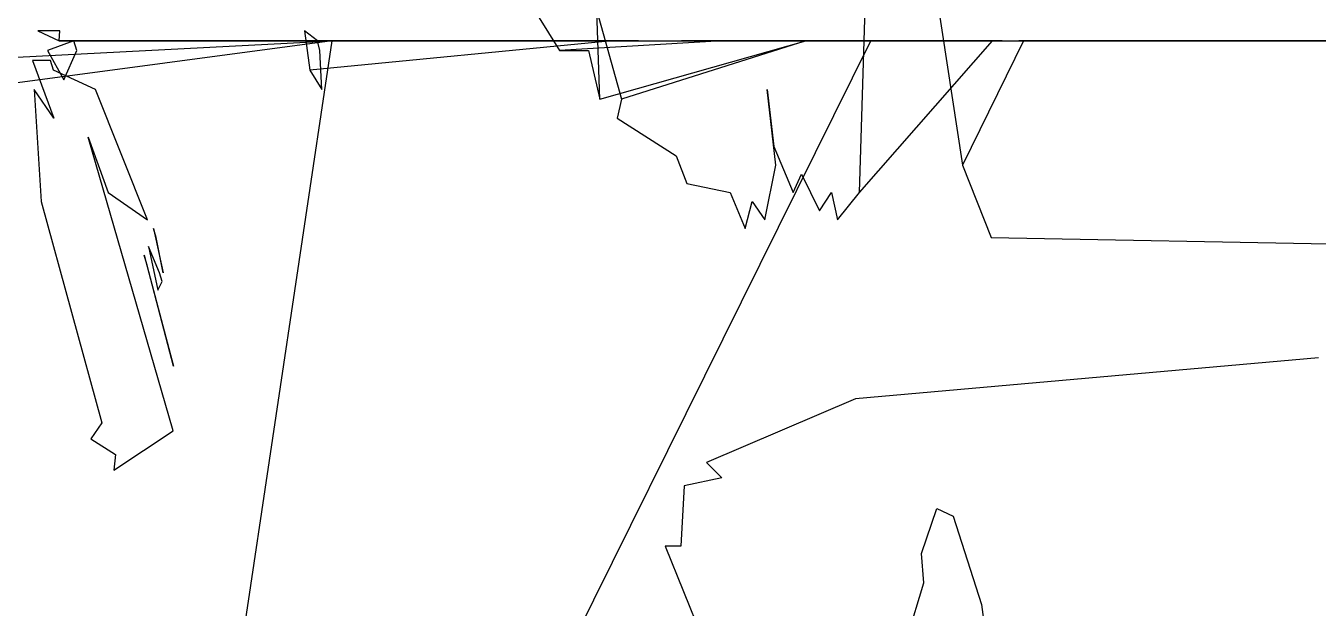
# Model space of a CAD drawing. Extents: x -57254 to 92099, y -1185 to 310651.
# Drawn here: x -1415 to 4553, y 3381 to 6069 of the extents above; entities that cross this region are included whole.
import ezdxf

# ---------------------------------------------------------------- set-up
doc = ezdxf.new("R2010")
doc.units = 0

msp = doc.modelspace()

# ---------------------------------------------------------------- linework, layer by layer
for p, q in [((490.9187, 6861.7528), (1049.7025, 5954.4883)), ((2434.979, 5299.1288), (2483.5126, 6861.7528)), ((2730.1035, 6613.9863), (2910.8348, 5426.2375)), ((1236.472, 5730.4319), (1221.987, 6137.969)), ((1221.987, 6137.969), (1335.7604, 5730.4319)), ((-1257.3932, 6045.7494), (-1358.4969, 6045.7494)), ((-1358.4969, 6045.7494), (-1260.5042, 6000)), ((-1260.5042, 6000), (-1257.3932, 6045.7494)), ((-67.2269, 6000), (-128.4017, 6045.7494)), ((-128.4017, 6045.7494), (-102.3931, 5864.1708)), ((0, 6000, 975.3277), (-3969.3611, 5469.0352)), ((-2603.8522, 5864.1708), (0, 6000, 566.8571)), ((-1193.2773, 6000), (-1313.8882, 5954.4883)), ((-1193.2773, 6000), (-1313.8882, 5954.4883)), ((486.1878, 6000, 8.3361), (-1260.5042, 6000)), ((-1260.5042, 6000), (552.4862, 6000, 8.3361)), ((-1179.7838, 5954.4883), (-1193.2773, 6000)), ((-1179.7838, 5954.4883), (-1193.2773, 6000)), ((-1075.0855, -1185.4587), (2487.0833, 6000, 3172.4444)), ((-1075.0855, -1185.4587), (0, 6000, 3200)), ((1292.8177, 6000, 8.3361), (-102.3931, 5864.1708)), ((-56.6591, 5954.4883), (-67.2269, 6000)), ((-67.2269, 6000), (1292.8177, 6000, 8.3361)), ((-56.6591, 5954.4883), (-67.2269, 6000)), ((0, 6000, 3200), (0, 6000, 3200)), ((0, 6000, 3200), (0, 6000, 3200)), ((0, 6000, 3200), (0, 6000, 3200)), ((0, 6000, 3200), (0, 6000, 3200)), ((0, 6000, 3200), (0, 6000, 3200)), ((0, 6000, 3200), (0, 6000, 3200)), ((0, 6000, 3200), (0, 6000, 3200)), ((0, 6000, 3200), (0, 6000, 3200)), ((0, 6000, 3200), (0, 6000, 3200)), ((0, 6000, 3200), (8000, 6000, 3200)), ((0, 6000, 3200), (0, 6000, 3200)), ((0, 6000, 2792.605), (0, 6000, 2775.9328)), ((0, 6000, 2775.9328), (0, 6000, 2275.7647)), ((0, 6000, 2275.7647), (0, 6000, 2267.4286)), ((0, 6000, 2267.4286), (0, 6000, 2334.1176)), ((0, 6000, 2334.1176), (0, 6000, 2050.6891)), ((0, 6000, 2050.6891), (0, 6000, 1308.7731)), ((0, 6000, 1308.7731), (0, 6000, 1225.4118)), ((0, 6000, 1225.4118), (0, 6000, 975.3277)), ((0, 6000, 566.8571), (0, 6000, 600.2017)), ((0, 6000, 600.2017), (0, 6000, 616.8739)), ((0, 6000, 616.8739), (0, 6000, 925.3109)), ((0, 6000, 925.3109), (0, 6000, 975.3277)), ((0, 6000, 975.3277), (0, 6000, 1192.0672)), ((0, 6000, 1192.0672), (0, 6000, 1242.084)), ((0, 6000, 1242.084), (0, 6000, 1508.8403)), ((0, 6000, 1508.8403), (0, 6000, 1858.958)), ((0, 6000, 1858.958), (0, 6000, 2042.3529)), ((0, 6000, 2042.3529), (0, 6000, 2325.7815)), ((0, 6000, 2325.7815), (0, 6000, 2509.1765)), ((0, 6000, 2509.1765), (0, 6000, 2642.5546)), ((0, 6000, 2642.5546), (0, 6000, 2700.9076)), ((0, 6000, 2700.9076), (0, 6000, 2709.2437)), ((0, 6000, 2709.2437), (0, 6000, 2742.5882)), ((0, 6000, 2742.5882), (0, 6000, 2725.916)), ((0, 6000, 2725.916), (0, 6000, 2784.2689)), ((0, 6000, 2784.2689), (0, 6000, 2792.605)), ((0, 6000, 616.8739), (0, 6000, 616.8739)), ((0, 6000, 616.8739), (0, 6000, 583.5294)), ((0, 6000, 583.5294), (0, 6000, 608.5378)), ((0, 6000, 608.5378), (0, 6000, 616.8739)), ((0, 6000, 591.8655), (0, 6000, 550.1849)), ((0, 6000, 550.1849), (0, 6000, 583.5294)), ((0, 6000, 583.5294), (0, 6000, 591.8655)), ((220.9945, 6000, 983.6639), (187.8453, 6000, 16.6723)), ((187.8453, 6000, 16.6723), (651.9337, 6000, 33.3445)), ((265.1934, 6000, 992), (220.9945, 6000, 983.6639)), ((265.1934, 6000, 2000.6723), (232.0442, 6000, 1083.6975)), ((232.0442, 6000, 1083.6975), (773.4807, 6000, 992)), ((276.2431, 6000, 2084.0336), (265.1934, 6000, 2000.6723)), ((276.2431, 6000, 992), (265.1934, 6000, 992)), ((309.3923, 6000, 2109.042), (276.2431, 6000, 2084.0336)), ((696.1326, 6000, 925.3109), (276.2431, 6000, 992)), ((353.5912, 6000, 2100.7059), (309.3923, 6000, 2109.042)), ((364.6409, 6000, 2092.3697), (353.5912, 6000, 2100.7059)), ((441.989, 6000, 2042.3529), (364.6409, 6000, 2092.3697)), ((585.6354, 6000, 2009.0084), (441.989, 6000, 2042.3529)), ((552.4862, 6000, 8.3361), (486.1878, 6000, 8.3361)), ((762.4309, 6000, 1858.958), (585.6354, 6000, 2009.0084)), ((651.9337, 6000, 33.3445), (696.1326, 6000, 50.0168)), ((696.1326, 6000, 50.0168), (729.2818, 6000, 550.1849)), ((784.5304, 6000, 883.6303), (696.1326, 6000, 925.3109)), ((729.2818, 6000, 550.1849), (707.1823, 6000, 583.5294)), ((707.1823, 6000, 583.5294), (784.5304, 6000, 883.6303)), ((839.779, 6000, 2934.3193), (762.4309, 6000, 2842.6218)), ((762.4309, 6000, 2842.6218), (961.326, 6000, 2759.2605)), ((806.6298, 6000, 1167.0588), (762.4309, 6000, 1858.958)), ((773.4807, 6000, 992), (806.6298, 6000, 1167.0588)), ((950.2762, 6000, 2950.9916), (839.779, 6000, 2934.3193)), ((961.326, 6000, 2950.9916), (950.2762, 6000, 2950.9916)), ((961.326, 6000, 2759.2605), (1138.1215, 6000, 2809.2773)), ((1149.1713, 6000, 2834.2857), (961.326, 6000, 2950.9916)), ((1801.105, 6000, 150.0504), (1049.7025, 5954.4883)), ((1104.9724, 6000, 800.2689), (1093.9227, 6000, 75.0252)), ((1093.9227, 6000, 75.0252), (1248.6188, 6000, 83.3613)), ((1116.0221, 6000, 841.9496), (1104.9724, 6000, 800.2689)), ((1127.0718, 6000, 1592.2017), (1116.0221, 6000, 925.3109)), ((1116.0221, 6000, 925.3109), (1337.0166, 6000, 883.6303)), ((1149.1713, 6000, 841.9496), (1116.0221, 6000, 841.9496)), ((1138.1215, 6000, 1667.2269), (1127.0718, 6000, 1592.2017)), ((1138.1215, 6000, 2809.2773), (1149.1713, 6000, 2834.2857)), ((1204.4199, 6000, 1675.563), (1138.1215, 6000, 1667.2269)), ((1160.221, 6000, 841.9496), (1149.1713, 6000, 841.9496)), ((1337.0166, 6000, 791.9328), (1160.221, 6000, 841.9496)), ((1303.8674, 6000, 1608.8739), (1204.4199, 6000, 1667.2269)), ((1204.4199, 6000, 1667.2269), (1204.4199, 6000, 1675.563)), ((1281.768, 6000, 475.1597), (1204.4199, 6000, 475.1597)), ((1204.4199, 6000, 475.1597), (1248.6188, 6000, 483.4958)), ((1236.472, 5730.4319), (2187.8453, 6000, 25.0084)), ((1248.6188, 6000, 83.3613), (1281.768, 6000, 100.0336)), ((1370.1657, 6000, 525.1765), (1248.6188, 6000, 550.1849)), ((1248.6188, 6000, 550.1849), (1325.9669, 6000, 683.563)), ((1248.6188, 6000, 491.8319), (1281.768, 6000, 475.1597)), ((1248.6188, 6000, 483.4958), (1248.6188, 6000, 491.8319)), ((1281.768, 6000, 100.0336), (1259.6685, 6000, 125.042)), ((1259.6685, 6000, 125.042), (1292.8177, 6000, 100.0336)), ((1292.8177, 6000, 100.0336), (1303.8674, 6000, 133.3782)), ((1403.3149, 6000, 1367.1261), (1303.8674, 6000, 1608.8739)), ((1303.8674, 6000, 133.3782), (1314.9171, 6000, 100.0336)), ((1325.9669, 6000, 683.563), (1303.8674, 6000, 775.2605)), ((1303.8674, 6000, 775.2605), (1337.0166, 6000, 791.9328)), ((1314.9171, 6000, 100.0336), (1359.116, 6000, 141.7143)), ((2187.8453, 6000, 25.0084), (1335.7604, 5730.4319)), ((1337.0166, 6000, 883.6303), (1392.2652, 6000, 900.3025)), ((1359.116, 6000, 141.7143), (1370.1657, 6000, 525.1765)), ((1392.2652, 6000, 900.3025), (1370.1657, 6000, 908.6387)), ((1370.1657, 6000, 908.6387), (1414.3646, 6000, 1133.7143)), ((1414.3646, 6000, 1133.7143), (1403.3149, 6000, 1367.1261)), ((1690.6077, 6000, 2300.7731), (1613.2597, 6000, 2217.4118)), ((1613.2597, 6000, 2217.4118), (1734.8066, 6000, 2159.0588)), ((1779.0055, 6000, 2309.1092), (1690.6077, 6000, 2300.7731)), ((1734.8066, 6000, 2159.0588), (1900.5525, 6000, 2200.7395)), ((1745.8564, 6000, 466.8235), (1734.8066, 6000, 341.7815)), ((1734.8066, 6000, 341.7815), (1745.8564, 6000, 216.7395)), ((1756.9061, 6000, 1267.0924), (1745.8564, 6000, 950.3193)), ((1745.8564, 6000, 950.3193), (1756.9061, 6000, 891.9664)), ((1801.105, 6000, 550.1849), (1745.8564, 6000, 466.8235)), ((1745.8564, 6000, 216.7395), (1801.105, 6000, 150.0504)), ((1867.4033, 6000, 1408.8067), (1756.9061, 6000, 1267.0924)), ((1756.9061, 6000, 891.9664), (1801.105, 6000, 883.6303)), ((1801.105, 6000, 883.6303), (1767.9558, 6000, 866.958)), ((1767.9558, 6000, 866.958), (2397.7901, 6000, 841.9496)), ((1790.0552, 6000, 2300.7731), (1779.0055, 6000, 2309.1092)), ((1911.6022, 6000, 2217.4118), (1790.0552, 6000, 2300.7731)), ((1823.2044, 6000, 775.2605), (1801.105, 6000, 550.1849)), ((2453.0387, 6000, 808.605), (1823.2044, 6000, 775.2605)), ((2055.2486, 6000, 1533.8487), (1867.4033, 6000, 1408.8067)), ((1900.5525, 6000, 2200.7395), (1911.6022, 6000, 2217.4118)), ((2232.0442, 6000, 1567.1933), (2055.2486, 6000, 1533.8487)), ((2209.9448, 6000, 1908.9748), (2132.5967, 6000, 1850.6218)), ((2132.5967, 6000, 1850.6218), (2276.2431, 6000, 1775.5966)), ((2254.1436, 6000, 1908.9748), (2209.9448, 6000, 1908.9748)), ((2309.3923, 6000, 1633.8824), (2232.0442, 6000, 1567.1933)), ((2265.1934, 6000, 1908.9748), (2254.1436, 6000, 1908.9748)), ((2364.6409, 6000, 1842.2857), (2265.1934, 6000, 1908.9748)), ((2320.442, 6000, 3200), (2276.2431, 6000, 3200)), ((2276.2431, 6000, 3200), (2331.4917, 6000, 3200)), ((2276.2431, 6000, 1775.5966), (2364.6409, 6000, 1842.2857)), ((2530.3867, 6000, 1683.8992), (2309.3923, 6000, 1633.8824)), ((2331.4917, 6000, 3200), (2320.442, 6000, 3200)), ((2331.4917, 6000, 3200), (2331.4917, 6000, 3200)), ((2486.1878, 6000, 3200), (2342.5414, 6000, 3200)), ((2342.5414, 6000, 3200), (2397.7901, 6000, 3200)), ((2397.7901, 6000, 3200), (2364.6409, 6000, 3200)), ((2364.6409, 6000, 3200), (2408.8398, 6000, 3200)), ((2408.8398, 6000, 3200), (2386.7403, 6000, 3200)), ((2386.7403, 6000, 3200), (2430.9392, 6000, 3200)), ((2397.7901, 6000, 841.9496), (3082.8729, 6000, 866.958)), ((2430.9392, 6000, 3200), (2419.8895, 6000, 3200)), ((2419.8895, 6000, 3200), (2508.2873, 6000, 3200)), ((2426.2174, 6000, 2345.7778), (2419.9845, 6000, 2180.4444)), ((2419.9845, 6000, 2180.4444), (2519.113, 6000, 2263.1111)), ((2488.2104, 6000, 2621.3333), (2426.2174, 6000, 2345.7778)), ((2434.979, 5299.1288), (3049.7238, 6000, 150.0504)), ((2508.2873, 6000, 3200), (2441.989, 6000, 3200)), ((2441.989, 6000, 3200), (2486.1878, 6000, 3200)), ((2486.1878, 6000, 3200), (2453.0387, 6000, 3200)), ((2453.0387, 6000, 3200), (2475.1381, 6000, 3200)), ((2994.4751, 6000, 800.2689), (2453.0387, 6000, 808.605)), ((2464.0884, 6000, 3200), (2464.0884, 6000, 3200)), ((2464.0884, 6000, 3200), (2475.1381, 6000, 3200)), ((2475.1381, 6000, 3200), (2464.0884, 6000, 3200)), ((2475.1381, 6000, 3200), (2574.5856, 6000, 3200)), ((2574.5856, 6000, 3200), (2486.1878, 6000, 3200)), ((2487.0833, 6000, 3172.4444), (2500, 6000, 3200)), ((2568.0371, 6000, 2869.3333), (2488.2104, 6000, 2621.3333)), ((2585.6354, 6000, 3200), (2497.2376, 6000, 3200)), ((2497.2376, 6000, 3200), (2585.6354, 6000, 3200)), ((2500, 6000, 3200), (2705.0781, 6000, 3200)), ((2519.113, 6000, 2263.1111), (2638.9648, 6000, 2538.6667)), ((2618.7845, 6000, 1675.563), (2530.3867, 6000, 1683.8992)), ((2705.0781, 6000, 3200), (2568.0371, 6000, 2869.3333)), ((2618.7845, 6000, 3200), (2574.5856, 6000, 3200)), ((2574.5856, 6000, 3200), (2574.5856, 6000, 3200)), ((2574.5856, 6000, 3200), (2640.884, 6000, 3200)), ((2585.6354, 6000, 3200), (2585.6354, 6000, 3200)), ((2651.9337, 6000, 3200), (2618.7845, 6000, 3200)), ((2629.8343, 6000, 1675.563), (2618.7845, 6000, 1675.563)), ((2696.1326, 6000, 1642.2185), (2629.8343, 6000, 1675.563)), ((2638.9648, 6000, 2538.6667), (2739.2896, 6000, 2841.7778)), ((2640.884, 6000, 3200), (2839.779, 6000, 3200)), ((2773.4807, 6000, 3200), (2651.9337, 6000, 3200)), ((2718.232, 6000, 1667.2269), (2696.1326, 6000, 1642.2185)), ((2872.9282, 6000, 1658.8908), (2718.232, 6000, 1667.2269)), ((2739.2896, 6000, 2841.7778), (2836.9141, 6000, 3200)), ((2850.8287, 6000, 3200), (2773.4807, 6000, 3200)), ((2773.4807, 6000, 3200), (2906.0773, 6000, 3200)), ((2784.5304, 6000, 3200), (2773.4807, 6000, 3200)), ((2839.779, 6000, 3200), (2784.5304, 6000, 3200)), ((2836.9141, 6000, 3200), (5086.9141, 6000, 3200)), ((2839.779, 6000, 3200), (2850.8287, 6000, 3200)), ((2850.8287, 6000, 3200), (2839.779, 6000, 3200)), ((2961.326, 6000, 3200), (2850.8287, 6000, 3200)), ((2972.3757, 6000, 1617.2101), (2850.8287, 6000, 1642.2185)), ((2850.8287, 6000, 1642.2185), (2872.9282, 6000, 1658.8908)), ((2917.1271, 6000, 3200), (2861.8785, 6000, 3200)), ((2861.8785, 6000, 3200), (2906.0773, 6000, 3200)), ((2906.0773, 6000, 3200), (2928.1768, 6000, 3200)), ((2983.4254, 6000, 3200), (2906.0773, 6000, 3200)), ((2906.0773, 6000, 3200), (2994.4751, 6000, 3200)), ((2906.0773, 6000, 3200), (2917.1271, 6000, 3200)), ((3193.3702, 6000, 108.3697), (2910.8348, 5426.2375)), ((2928.1768, 6000, 3200), (3027.6243, 6000, 3200)), ((2983.4254, 6000, 3200), (2950.2762, 6000, 3200)), ((2950.2762, 6000, 3200), (2961.326, 6000, 3200)), ((3082.8729, 6000, 1342.1176), (2972.3757, 6000, 1617.2101)), ((3049.7238, 6000, 3200), (2983.4254, 6000, 3200)), ((2994.4751, 6000, 3200), (2983.4254, 6000, 3200)), ((3005.5249, 6000, 800.2689), (2994.4751, 6000, 800.2689)), ((3093.9227, 6000, 775.2605), (3005.5249, 6000, 800.2689)), ((3027.6243, 6000, 3200), (3027.6243, 6000, 3200)), ((3027.6243, 6000, 3200), (3060.7735, 6000, 3200)), ((3060.7735, 6000, 3200), (3027.6243, 6000, 3200)), ((3027.6243, 6000, 3200), (3027.6243, 6000, 3200)), ((3027.6243, 6000, 3200), (3071.8232, 6000, 3200)), ((3071.8232, 6000, 3200), (3049.7238, 6000, 3200)), ((3049.7238, 6000, 150.0504), (3082.8729, 6000, 366.7899)), ((3082.8729, 6000, 866.958), (3082.8729, 6000, 1342.1176)), ((3082.8729, 6000, 366.7899), (3093.9227, 6000, 775.2605)), ((3359.116, 6000, 816.9412), (3171.2707, 6000, 783.5966)), ((3171.2707, 6000, 783.5966), (3193.3702, 6000, 108.3697)), ((3292.8177, 6000, 1675.563), (3182.3204, 6000, 1425.479)), ((3182.3204, 6000, 1425.479), (3182.3204, 6000, 866.958)), ((3182.3204, 6000, 866.958), (4917.1271, 6000, 858.6218)), ((3267.0898, 6000, 1133.3333), (3243.8672, 6000, 1105.7778)), ((3243.8672, 6000, 1105.7778), (3264.2928, 6000, 1078.2222)), ((3264.2928, 6000, 1078.2222), (3275.721, 6000, 1160.8889)), ((3275.721, 6000, 1160.8889), (3267.0898, 6000, 1133.3333)), ((3834.2541, 6000, 1700.5714), (3292.8177, 6000, 1675.563)), ((4541.4365, 6000, 816.9412), (3359.116, 6000, 816.9412)), ((3374.7363, 6000, 1105.7778), (3361.7187, 6000, 995.5556)), ((3361.7187, 6000, 995.5556), (3382.0972, 6000, 912.8889)), ((3392.0573, 6000, 1656.8889), (3362.4463, 6000, 1353.7778)), ((3362.4463, 6000, 1353.7778), (3374.7363, 6000, 1105.7778)), ((3385.8797, 6000, 1574.2222), (3368.3464, 6000, 1436.4444)), ((3368.3464, 6000, 1436.4444), (3386.8164, 6000, 1546.6667)), ((3382.0972, 6000, 912.8889), (3475.1709, 6000, 940.4444)), ((3386.8164, 6000, 1546.6667), (3385.8797, 6000, 1574.2222)), ((3405.0846, 6000, 1656.8889), (3392.0573, 6000, 1656.8889)), ((3408.4489, 6000, 1849.7778), (3397.0679, 6000, 1794.6667)), ((3397.0679, 6000, 1794.6667), (3434.2041, 6000, 1822.2222)), ((3434.2041, 6000, 1822.2222), (3398.3862, 6000, 1739.5556)), ((3398.3862, 6000, 1739.5556), (3405.0846, 6000, 1656.8889)), ((3421.9141, 6000, 2015.1111), (3399.152, 6000, 1904.8889)), ((3399.152, 6000, 1904.8889), (3408.4489, 6000, 1849.7778)), ((3476.7969, 6000, 2538.6667), (3421.9141, 6000, 2015.1111)), ((3488.0404, 6000, 1023.1111), (3450.7812, 6000, 995.5556)), ((3450.7812, 6000, 995.5556), (3517.6489, 6000, 1078.2222)), ((3569.0608, 6000, 1817.2773), (3458.5635, 6000, 1767.2605)), ((3458.5635, 6000, 1767.2605), (3546.9613, 6000, 1767.2605)), ((3475.1709, 6000, 940.4444), (3488.0404, 6000, 1023.1111)), ((3498.3765, 6000, 2621.3333), (3476.7969, 6000, 2538.6667)), ((3550.2458, 6000, 2814.2222), (3481.0791, 6000, 2621.3333)), ((3481.0791, 6000, 2621.3333), (3498.3765, 6000, 2621.3333)), ((3517.5765, 6000, 1023.1111), (3492.9631, 6000, 1023.1111)), ((3492.9631, 6000, 1023.1111), (3510.1562, 6000, 995.5556)), ((3510.1562, 6000, 995.5556), (3517.5765, 6000, 1023.1111)), ((3517.6489, 6000, 1078.2222), (3537.1818, 6000, 1188.4444)), ((3546.9613, 6000, 1767.2605), (3524.8619, 6000, 1742.2521)), ((3524.8619, 6000, 1742.2521), (3734.8066, 6000, 1733.916)), ((3537.1818, 6000, 1188.4444), (3580.1237, 6000, 1188.4444)), ((3573.2544, 6000, 2786.6667), (3550.2458, 6000, 2814.2222)), ((3589.4792, 6000, 2896.8889), (3556.9596, 6000, 2841.7778)), ((3556.9596, 6000, 2841.7778), (3586.25, 6000, 2869.3333)), ((3635.3591, 6000, 1800.605), (3569.0608, 6000, 1817.2773)), ((3605.4077, 6000, 2952), (3573.2544, 6000, 2786.6667)), ((3580.1237, 6000, 1188.4444), (3589.0039, 6000, 1298.6667)), ((3586.25, 6000, 2869.3333), (3589.4792, 6000, 2896.8889)), ((3589.0039, 6000, 1298.6667), (3605.1595, 6000, 1326.2222)), ((3605.1595, 6000, 1326.2222), (3595.6641, 6000, 1381.3333)), ((3595.6641, 6000, 1381.3333), (3611.2044, 6000, 1574.2222)), ((3608.7223, 6000, 2896.8889), (3605.4077, 6000, 2952)), ((3655.2026, 6000, 3007.1111), (3608.7223, 6000, 2896.8889)), ((3611.2044, 6000, 1574.2222), (3630.9961, 6000, 1601.7778)), ((3642.2721, 6000, 2152.8889), (3612.5562, 6000, 2125.3333)), ((3612.5562, 6000, 2125.3333), (3653.0477, 6000, 2235.5556)), ((3630.9961, 6000, 1601.7778), (3643.9062, 6000, 1877.3333)), ((3668.5083, 6000, 1842.2857), (3635.3591, 6000, 1800.605)), ((3643.9062, 6000, 1877.3333), (3642.2721, 6000, 2152.8889)), ((3653.0477, 6000, 2235.5556), (3672.4447, 6000, 2511.1111)), ((3658.3089, 6000, 3007.1111), (3655.2026, 6000, 3007.1111)), ((3673.8403, 6000, 3007.1111), (3658.3089, 6000, 3007.1111)), ((3672.4447, 6000, 2511.1111), (3661.7635, 6000, 2511.1111)), ((3661.7635, 6000, 2511.1111), (3684.2952, 6000, 2731.5556)), ((3684.2952, 6000, 2731.5556), (3663.8281, 6000, 2869.3333)), ((3663.8281, 6000, 2869.3333), (3673.8403, 6000, 3007.1111)), ((3933.7017, 6000, 1925.6471), (3668.5083, 6000, 1842.2857)), ((3734.8066, 6000, 1733.916), (4320.442, 6000, 1733.916)), ((3834.2541, 6000, 3200), (3767.9558, 6000, 3200)), ((3767.9558, 6000, 3200), (3966.8508, 6000, 3200)), ((3900.5525, 6000, 3200), (3834.2541, 6000, 3200)), ((4574.5856, 6000, 1692.2353), (3834.2541, 6000, 1700.5714)), ((3955.8011, 6000, 2709.2437), (3867.4033, 6000, 2609.2101)), ((3867.4033, 6000, 2609.2101), (3911.6022, 6000, 2550.8571)), ((3923.1323, 6000, 802.6667), (3884.9683, 6000, 416.8889)), ((3884.9683, 6000, 416.8889), (3982.8857, 6000, 168.8889)), ((3911.6022, 6000, 3200), (3900.5525, 6000, 3200)), ((4000, 6000, 3200), (3911.6022, 6000, 3200)), ((3911.6022, 6000, 2550.8571), (4055.2486, 6000, 2525.8487)), ((3955.2417, 6000, 968), (3923.1323, 6000, 802.6667)), ((4143.6464, 6000, 1933.9832), (3933.7017, 6000, 1925.6471)), ((4022.0994, 6000, 2225.7479), (3944.7514, 6000, 2159.0588)), ((3944.7514, 6000, 2159.0588), (4055.2486, 6000, 2084.0336)), ((3960.013, 6000, 940.4444), (3955.2417, 6000, 968)), ((4044.1989, 6000, 2709.2437), (3955.8011, 6000, 2709.2437)), ((4000, 6000, 968), (3960.013, 6000, 940.4444)), ((3966.8508, 6000, 3200), (4088.3978, 6000, 3200)), ((3982.8857, 6000, 168.8889), (4044.4271, 6000, 334.2222)), ((4069.8983, 6000, 527.1111), (4000, 6000, 968)), ((4143.6464, 6000, 3200), (4000, 6000, 3200)), ((4077.3481, 6000, 2217.4118), (4022.0994, 6000, 2225.7479)), ((4055.2486, 6000, 2700.9076), (4044.1989, 6000, 2709.2437)), ((4044.4271, 6000, 334.2222), (4069.8983, 6000, 527.1111)), ((4055.2486, 6000, 2525.8487), (4143.6464, 6000, 2584.2017)), ((4154.6961, 6000, 2609.2101), (4055.2486, 6000, 2700.9076)), ((4055.2486, 6000, 2084.0336), (4176.7956, 6000, 2150.7227)), ((4088.3978, 6000, 2225.7479), (4077.3481, 6000, 2217.4118)), ((4088.3978, 6000, 3200), (4143.6464, 6000, 3200)), ((4176.7956, 6000, 2150.7227), (4088.3978, 6000, 2225.7479)), ((4143.6464, 6000, 2584.2017), (4154.6961, 6000, 2609.2101)), ((4154.6961, 6000, 1933.9832), (4143.6464, 6000, 1933.9832)), ((4475.1381, 6000, 1842.2857), (4154.6961, 6000, 1933.9832)), ((4320.442, 6000, 1733.916), (4519.337, 6000, 1750.5882)), ((4367.1997, 6000, 2786.6667), (4353.3333, 6000, 2759.1111)), ((4353.3333, 6000, 2759.1111), (4382.5822, 6000, 2566.2222)), ((4381.8099, 6000, 2676.4444), (4367.1997, 6000, 2786.6667)), ((4382.5822, 6000, 2566.2222), (4377.1134, 6000, 2400.8889)), ((4377.1134, 6000, 2400.8889), (4392.3828, 6000, 2318.2222)), ((4392.3828, 6000, 2318.2222), (4377.4349, 6000, 2318.2222)), ((4377.4349, 6000, 2318.2222), (4428.8062, 6000, 2180.4444)), ((4400.5111, 6000, 2814.2222), (4380.8138, 6000, 2814.2222)), ((4380.8138, 6000, 2814.2222), (4381.8099, 6000, 2676.4444)), ((4428.8062, 6000, 2180.4444), (4392.7043, 6000, 2235.5556)), ((4392.7043, 6000, 2235.5556), (4400.4997, 6000, 2152.8889)), ((4417.513, 6000, 2097.7778), (4400.367, 6000, 2070.2222)), ((4400.367, 6000, 2070.2222), (4446.7969, 6000, 2042.6667)), ((4400.4997, 6000, 2152.8889), (4481.7383, 6000, 2015.1111)), ((4403.5889, 6000, 2786.6667), (4400.5111, 6000, 2814.2222)), ((4433.3333, 6000, 2759.1111), (4403.5889, 6000, 2786.6667)), ((4421.4518, 6000, 2097.7778), (4417.513, 6000, 2097.7778)), ((4446.7969, 6000, 2042.6667), (4421.4518, 6000, 2097.7778)), ((4465.6803, 6000, 2015.1111), (4424.1699, 6000, 1987.5556)), ((4424.1699, 6000, 1987.5556), (4428.0013, 6000, 1904.8889)), ((4428.0013, 6000, 1904.8889), (4470.3695, 6000, 1932.4444)), ((4506.543, 6000, 1546.6667), (4430.5046, 6000, 1601.7778)), ((4430.5046, 6000, 1601.7778), (4536.224, 6000, 1436.4444)), ((4470.3695, 6000, 1932.4444), (4430.625, 6000, 1877.3333)), ((4430.625, 6000, 1877.3333), (4438.4961, 6000, 1794.6667)), ((4436.8783, 6000, 1767.1111), (4431.722, 6000, 1684.4444)), ((4431.722, 6000, 1684.4444), (4516.2785, 6000, 1739.5556)), ((4439.7632, 6000, 2676.4444), (4433.3333, 6000, 2759.1111)), ((4470.8105, 6000, 1767.1111), (4436.8783, 6000, 1767.1111)), ((4438.4961, 6000, 1794.6667), (4470.8105, 6000, 1767.1111)), ((4473.9193, 6000, 2593.7778), (4439.7632, 6000, 2676.4444)), ((4468.9844, 6000, 1656.8889), (4449.8706, 6000, 1629.3333)), ((4449.8706, 6000, 1629.3333), (4509.5768, 6000, 1601.7778)), ((4469.6948, 6000, 2015.1111), (4465.6803, 6000, 2015.1111)), ((4473.3268, 6000, 1656.8889), (4468.9844, 6000, 1656.8889)), ((4507.181, 6000, 1932.4444), (4469.6948, 6000, 2015.1111)), ((4503.2715, 6000, 2235.5556), (4470.8594, 6000, 2318.2222)), ((4470.8594, 6000, 2318.2222), (4496.6113, 6000, 2290.6667)), ((4509.5768, 6000, 1601.7778), (4473.3268, 6000, 1656.8889)), ((4475.9684, 6000, 2400.8889), (4473.9193, 6000, 2593.7778)), ((4552.4862, 6000, 1775.5966), (4475.1381, 6000, 1842.2857)), ((4496.6113, 6000, 2290.6667), (4475.9684, 6000, 2400.8889)), ((4481.7383, 6000, 2015.1111), (4509.8397, 6000, 2015.1111)), ((4500.2279, 6000, 2097.7778), (4484.4727, 6000, 2097.7778)), ((4484.4727, 6000, 2097.7778), (4512.6782, 6000, 2125.3333)), ((4512.6782, 6000, 2125.3333), (4494.4792, 6000, 2180.4444)), ((4494.4792, 6000, 2180.4444), (4503.2715, 6000, 2235.5556)), ((4509.8397, 6000, 2015.1111), (4500.2279, 6000, 2097.7778)), ((4525.4362, 6000, 1656.8889), (4505.1147, 6000, 1684.4444)), ((4505.1147, 6000, 1684.4444), (4506.543, 6000, 1546.6667)), ((4516.2785, 6000, 1739.5556), (4507.181, 6000, 1932.4444)), ((4519.337, 6000, 1750.5882), (4552.4862, 6000, 1775.5966)), ((4536.224, 6000, 1436.4444), (4522.8247, 6000, 1519.1111)), ((4522.8247, 6000, 1519.1111), (4541.5918, 6000, 1629.3333)), ((4529.7786, 6000, 1656.8889), (4525.4362, 6000, 1656.8889)), ((4541.5918, 6000, 1629.3333), (4529.7786, 6000, 1656.8889)), ((4552.4862, 6000, 816.9412), (4541.4365, 6000, 816.9412)), ((4906.0773, 6000, 816.9412), (4552.4862, 6000, 816.9412)), ((-1300.117, 5909.2125), (-1383.7151, 5909.2125)), ((-1383.7151, 5909.2125), (-1284.8205, 5642.4103)), ((-1300.117, 5909.2125), (-1383.7151, 5909.2125)), ((-1383.7151, 5909.2125), (-1284.8205, 5642.4103)), ((-1313.8882, 5954.4883), (-1239.521, 5819.3613)), ((-1313.8882, 5954.4883), (-1239.521, 5819.3613)), ((-1286.4171, 5864.1708), (-1300.117, 5909.2125)), ((-1286.4171, 5864.1708), (-1300.117, 5909.2125)), ((-1239.521, 5819.3613), (-1179.7838, 5954.4883)), ((-1239.521, 5819.3613), (-1179.7838, 5954.4883)), ((-48.1128, 5774.7822), (-56.6591, 5954.4883)), ((-48.1128, 5774.7822), (-56.6591, 5954.4883)), ((1049.7025, 5954.4883), (1183.8069, 5954.4883)), ((1049.7025, 5954.4883), (1183.8069, 5954.4883)), ((1183.8069, 5954.4883), (1236.472, 5730.4319)), ((1183.8069, 5954.4883), (1236.472, 5730.4319)), ((-1093.3223, 5774.7822), (-1286.4171, 5864.1708)), ((-1093.3223, 5774.7822), (-1286.4171, 5864.1708)), ((-102.3931, 5864.1708), (-48.1128, 5774.7822)), ((-102.3931, 5864.1708), (-48.1128, 5774.7822)), ((-1284.8205, 5642.4103), (-1375.3629, 5774.7822)), ((-1375.3629, 5774.7822), (-1343.2043, 5257.1819)), ((-1284.8205, 5642.4103), (-1375.3629, 5774.7822)), ((-1375.3629, 5774.7822), (-1343.2043, 5257.1819)), ((-852.27, 5173.913), (-1093.3223, 5774.7822)), ((-852.27, 5173.913), (-1093.3223, 5774.7822)), ((1335.7604, 5730.4319), (1316.4307, 5642.4103)), ((1335.7604, 5730.4319), (1316.4307, 5642.4103)), ((2049.2563, 5426.2375), (2009.1248, 5774.7822)), ((2009.1248, 5774.7822), (2039.3759, 5512.0497)), ((2049.2563, 5426.2375), (2009.1248, 5774.7822)), ((2009.1248, 5774.7822), (2039.3759, 5512.0497)), ((1316.4307, 5642.4103), (1588.0052, 5469.0352)), ((1316.4307, 5642.4103), (1588.0052, 5469.0352)), ((-734.62, 4198.7334), (-1126.9451, 5555.2826)), ((-1126.9451, 5555.2826), (-1033.8819, 5299.1288)), ((-734.62, 4198.7334), (-1126.9451, 5555.2826)), ((-1126.9451, 5555.2826), (-1033.8819, 5299.1288)), ((2039.3759, 5512.0497), (2128.4285, 5299.1288)), ((2039.3759, 5512.0497), (2128.4285, 5299.1288)), ((1588.0052, 5469.0352), (1638.4958, 5341.2859)), ((1588.0052, 5469.0352), (1638.4958, 5341.2859)), ((1998.2384, 5173.913), (2049.2563, 5426.2375)), ((1998.2384, 5173.913), (2049.2563, 5426.2375)), ((2128.4285, 5299.1288), (2167.6666, 5383.6549)), ((2128.4285, 5299.1288), (2167.6666, 5383.6549)), ((2167.6666, 5383.6549), (2250.1204, 5215.4439)), ((2167.6666, 5383.6549), (2250.1204, 5215.4439)), ((2910.8348, 5426.2375), (3043.9009, 5091.4668)), ((2910.8348, 5426.2375), (3043.9009, 5091.4668)), ((1638.4958, 5341.2859), (1838.0123, 5299.1288)), ((1638.4958, 5341.2859), (1838.0123, 5299.1288)), ((-1343.2043, 5257.1819), (-1063.0998, 4235.5475)), ((-1343.2043, 5257.1819), (-1063.0998, 4235.5475)), ((-1033.8819, 5299.1288), (-852.27, 5173.913)), ((-1033.8819, 5299.1288), (-852.27, 5173.913)), ((1838.0123, 5299.1288), (1907.3482, 5132.5879)), ((1838.0123, 5299.1288), (1907.3482, 5132.5879)), ((1907.3482, 5132.5879), (1939.9694, 5257.1819)), ((1907.3482, 5132.5879), (1939.9694, 5257.1819)), ((1939.9694, 5257.1819), (1998.2384, 5173.913)), ((1939.9694, 5257.1819), (1998.2384, 5173.913)), ((2250.1204, 5215.4439), (2305.9051, 5299.1288)), ((2250.1204, 5215.4439), (2305.9051, 5299.1288)), ((2305.9051, 5299.1288), (2334.5344, 5173.913)), ((2305.9051, 5299.1288), (2334.5344, 5173.913)), ((2334.5344, 5173.913), (2434.979, 5299.1288)), ((2334.5344, 5173.913), (2434.979, 5299.1288)), ((-824.2812, 5132.5879), (-781.0651, 4928.9941)), ((-812.3655, 5091.4668), (-824.2812, 5132.5879)), ((-824.2812, 5132.5879), (-781.0651, 4928.9941)), ((-812.3655, 5091.4668), (-824.2812, 5132.5879)), ((-781.0651, 4928.9941), (-812.3655, 5091.4668)), ((-781.0651, 4928.9941), (-812.3655, 5091.4668)), ((3043.9009, 5091.4668), (5192.1793, 5050.5484)), ((3043.9009, 5091.4668), (5192.1793, 5050.5484)), ((-796.8442, 4928.9941), (-848.1958, 5050.5484)), ((-848.1958, 5050.5484), (-804.8991, 4848.944)), ((-796.8442, 4928.9941), (-848.1958, 5050.5484)), ((-848.1958, 5050.5484), (-804.8991, 4848.944)), ((-867.9933, 5009.8311), (-732.6368, 4498.1561)), ((-856.0582, 4969.3135), (-867.9933, 5009.8311)), ((-867.9933, 5009.8311), (-732.6368, 4498.1561)), ((-856.0582, 4969.3135), (-867.9933, 5009.8311)), ((-732.6368, 4498.1561), (-856.0582, 4969.3135)), ((-732.6368, 4498.1561), (-856.0582, 4969.3135)), ((-785.1409, 4888.8714), (-796.8442, 4928.9941)), ((-785.1409, 4888.8714), (-796.8442, 4928.9941)), ((-804.8991, 4848.944), (-785.1409, 4888.8714)), ((-804.8991, 4848.944), (-785.1409, 4888.8714)), ((4554.4859, 4536.3881), (2417.0472, 4347.032)), ((4554.4859, 4536.3881), (2417.0472, 4347.032)), ((2417.0472, 4347.032), (1729.3098, 4053.182)), ((2417.0472, 4347.032), (1729.3098, 4053.182)), ((-1063.0998, 4235.5475), (-1114.7048, 4162.091)), ((-1063.0998, 4235.5475), (-1114.7048, 4162.091)), ((-1007.8247, 4017.2144), (-734.62, 4198.7334)), ((-1007.8247, 4017.2144), (-734.62, 4198.7334)), ((-1114.7048, 4162.091), (-1001.123, 4089.3165)), ((-1114.7048, 4162.091), (-1001.123, 4089.3165)), ((-1001.123, 4089.3165), (-1007.8247, 4017.2144)), ((-1001.123, 4089.3165), (-1007.8247, 4017.2144)), ((1729.3098, 4053.182), (1799.2565, 3981.4126)), ((1729.3098, 4053.182), (1799.2565, 3981.4126)), ((1626.2889, 3945.7755), (1610.8966, 3666.4724)), ((1626.2889, 3945.7755), (1610.8966, 3666.4724)), ((1799.2565, 3981.4126), (1626.2889, 3945.7755)), ((1799.2565, 3981.4126), (1626.2889, 3945.7755)), ((2720.9302, 3632.2674), (2791.8079, 3839.8409)), ((2720.9302, 3632.2674), (2791.8079, 3839.8409)), ((2791.8079, 3839.8409), (2868.0632, 3804.8512)), ((2791.8079, 3839.8409), (2868.0632, 3804.8512)), ((2868.0632, 3804.8512), (2998.3544, 3397.0809)), ((2868.0632, 3804.8512), (2998.3544, 3397.0809)), ((1610.8966, 3666.4724), (1538.0581, 3666.4724)), ((1538.0581, 3666.4724), (1726.4704, 3201.2286)), ((1610.8966, 3666.4724), (1538.0581, 3666.4724)), ((1538.0581, 3666.4724), (1726.4704, 3201.2286)), ((2732.3538, 3496.9749), (2720.9302, 3632.2674)), ((2732.3538, 3496.9749), (2720.9302, 3632.2674)), ((2622.1441, 3137.0826), (2732.3538, 3496.9749)), ((2622.1441, 3137.0826), (2732.3538, 3496.9749)), ((2998.3544, 3397.0809), (3127.9265, 2466.6935)), ((2998.3544, 3397.0809), (3127.9265, 2466.6935))]:
    msp.add_line(p, q)

doc.saveas('drawing.dxf')
